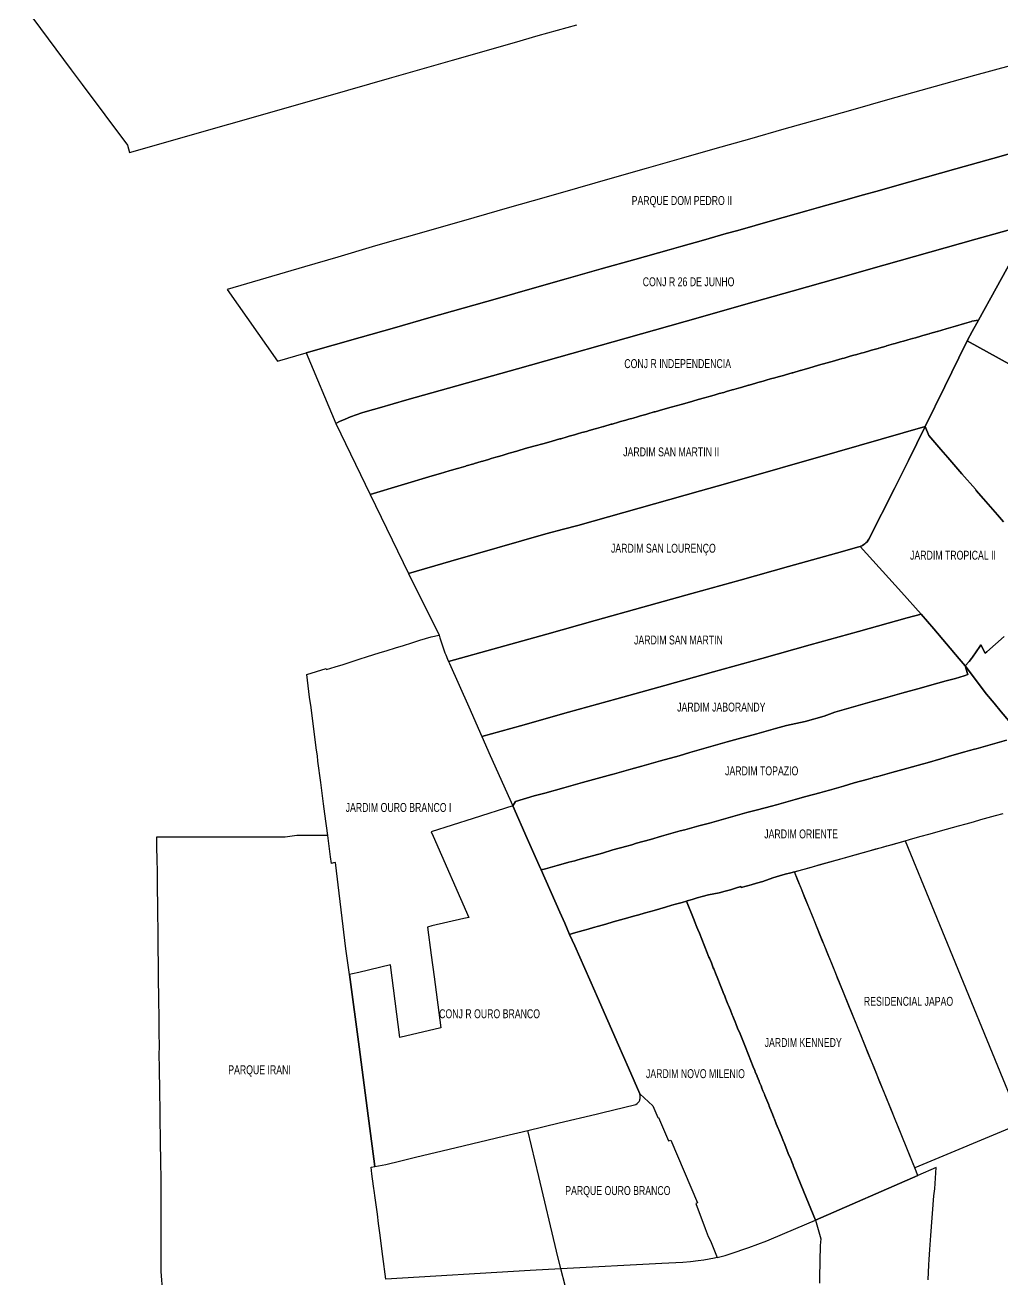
# Model space of a CAD drawing. Header units: millimetres. Extents: x 247112 to 276794, y 7363827 to 7397094.
# Drawn here: x 261307 to 262456, y 7367674 to 7369148 of the extents above; entities that cross this region are included whole.
import ezdxf
from ezdxf.enums import TextEntityAlignment as Align

# ---------------------------------------------------------------- set-up
doc = ezdxf.new("R2010")
doc.units = ezdxf.units.MM
doc.layers.add('BAIRRO', color=3, linetype='Continuous')
doc.styles.add('GEOMAIS', font='', dxfattribs={"width": 0.7, "height": 0.2})
doc.styles.get('GEOMAIS').set_extended_font_data('Arial')

msp = doc.modelspace()

# ---------------------------------------------------------------- linework, layer by layer
at = {"layer": 'BAIRRO'}
for points in [[(261307.10922, 7369168.08396), (261361.30915, 7369095.21101), (261374.23355, 7369077.83388), (261427.40351, 7369006.34575), (261430.05393, 7368997.98572), (261663.52203, 7369064.70826), (261663.52203, 7369064.70826), (261735.7884, 7369085.36116), (261809.56129, 7369106.44462), (261882.66041, 7369127.33552), (261910.5771, 7369135.31379), (261955.9717, 7369148.03032)], [(262465.41548, 7369099.9794), (262423.71124, 7369088.4291), (262360.30205, 7369070.86747), (262321.09269, 7369059.72189), (262280.46268, 7369048.17247), (262240.18501, 7369036.72322), (262199.51461, 7369025.16232), (262159.07287, 7369013.66642), (262118.29519, 7369002.07503), (262078.53622, 7368990.77322), (262037.32832, 7368979.02784), (261997.59979, 7368967.67683), (261956.76128, 7368956.00869), (261917.02992, 7368944.65687), (261876.59996, 7368933.10545), (261834.90538, 7368921.19271), (261795.37466, 7368909.89822), (261755.13491, 7368898.40115), (261735.54851, 7368892.80504), (261715.44611, 7368886.89097), (261674.72765, 7368874.91172), (261635.88849, 7368863.48535), (261544.86303, 7368836.70594), (261603.96041, 7368752.77906), (261637.77848, 7368762.40421), (261637.77848, 7368762.40421), (261701.03469, 7368780.40791), (261741.37432, 7368791.88919), (261781.99149, 7368803.44947), (261822.43932, 7368814.96155), (261862.54613, 7368826.37657), (261903.41922, 7368838.00969), (261943.37385, 7368849.3814), (261984.49775, 7368861.0859), (262024.12741, 7368872.29587), (262064.56847, 7368883.68733), (262078.30341, 7368887.55619), (262104.78249, 7368895.01483), (262131.50656, 7368902.54248), (262145.11517, 7368906.37576), (262185.94939, 7368917.87796), (262226.2867, 7368929.24019), (262240.21693, 7368933.16407), (262266.81812, 7368940.6571), (262293.12084, 7368948.06606), (262307.3951, 7368952.08684), (262347.55902, 7368963.40024), (262401.68456, 7368978.64555), (262454.794, 7368993.60466), (262491.6746, 7369003.99266)], [(262491.6746, 7369003.99266), (262454.794, 7368993.60466), (262401.68456, 7368978.64555), (262347.55902, 7368963.40024), (262307.3951, 7368952.08684), (262293.12084, 7368948.06606), (262266.81812, 7368940.6571), (262240.21693, 7368933.16407), (262226.2867, 7368929.24019), (262185.94939, 7368917.87796), (262145.11517, 7368906.37576), (262131.50656, 7368902.54248), (262104.78249, 7368895.01483), (262078.30341, 7368887.55619), (262064.56847, 7368883.68733), (262024.12741, 7368872.29587), (261984.49775, 7368861.0859), (261943.37385, 7368849.3814), (261903.41922, 7368838.00969), (261862.54613, 7368826.37657), (261822.43932, 7368814.96155), (261781.99149, 7368803.44947), (261741.37432, 7368791.88919), (261701.03469, 7368780.40791), (261637.77848, 7368762.40421), (261672.67041, 7368679.29819), (261672.67041, 7368679.29819), (261677.04351, 7368681.49902), (261683.39785, 7368684.42499), (261689.84995, 7368687.12857), (261696.39204, 7368689.60649), (261703.01622, 7368691.85577), (261709.7145, 7368693.87368), (261724.00015, 7368697.90815), (261756.11163, 7368706.9769), (261886.05771, 7368743.67555), (262047.23949, 7368789.19562), (262101.4049, 7368804.49272), (262154.51855, 7368819.49278), (262209.21994, 7368834.94125), (262263.46597, 7368850.26111), (262317.06587, 7368865.3985), (262370.95931, 7368880.61879), (262425.26399, 7368895.95522), (262477.15988, 7368910.61137)], [(262477.15988, 7368910.61137), (262425.26399, 7368895.95522), (262370.95931, 7368880.61879), (262317.06587, 7368865.3985), (262263.46597, 7368850.26111), (262209.21994, 7368834.94125), (262154.51855, 7368819.49278), (262101.4049, 7368804.49272), (262047.23949, 7368789.19562), (261886.05771, 7368743.67555), (261756.11163, 7368706.9769), (261724.00015, 7368697.90815), (261709.7145, 7368693.87368), (261703.01622, 7368691.85577), (261696.39204, 7368689.60649), (261689.84995, 7368687.12857), (261683.39785, 7368684.42499), (261677.04351, 7368681.49902), (261672.67041, 7368679.29819), (261672.67041, 7368679.29819), (261713.07633, 7368595.9966), (261785.72156, 7368617.7358), (261795.70387, 7368620.65371), (261805.68618, 7368623.57162), (261808.42802, 7368624.37308), (261815.47653, 7368626.43341), (261817.06672, 7368626.89824), (261825.45884, 7368629.35132), (261825.89739, 7368629.47951), (261834.72806, 7368632.06079), (261835.44116, 7368632.26923), (261843.36676, 7368634.58595), (261845.42347, 7368635.18714), (261852.00545, 7368637.11111), (261855.40578, 7368638.10505), (261860.64415, 7368639.63627), (261865.3881, 7368641.02296), (261869.28285, 7368642.16143), (261875.37041, 7368643.94087), (261878.11352, 7368644.74271), (261885.40842, 7368646.87507), (261886.75222, 7368647.26787), (261895.39092, 7368649.79303), (261905.56538, 7368652.76711), (261917.38509, 7368655.88749), (261927.09971, 7368658.65759), (261935.92165, 7368661.17314), (261936.99967, 7368661.48053), (261944.57667, 7368663.64109), (261947.00339, 7368664.33306), (261953.23169, 7368666.10904), (261956.81473, 7368667.13074), (261961.88671, 7368668.57699), (261967.27205, 7368670.11261), (261970.34939, 7368670.9901), (261977.46574, 7368673.01931), (261979.00441, 7368673.45805), (261987.4671, 7368675.87116), (261987.65943, 7368675.92601), (261996.31445, 7368678.39396), (261997.46845, 7368678.72302), (262004.96947, 7368680.86191), (262007.46981, 7368681.57487), (262013.62449, 7368683.32986), (262017.27883, 7368684.37189), (262022.27951, 7368685.79781), (262027.28019, 7368687.22374), (262030.93453, 7368688.26577), (262037.28154, 7368690.0756), (262039.58955, 7368690.73372), (262047.09057, 7368692.87261), (262048.24457, 7368693.20167), (262056.99576, 7368695.69704), (262066.99711, 7368698.5489), (262078.63747, 7368701.75832), (262088.64116, 7368704.60196), (262097.2982, 7368707.06279), (262098.64485, 7368707.44559), (262105.95524, 7368709.52363), (262108.64854, 7368710.28923), (262114.61228, 7368711.98447), (262118.55604, 7368713.10552), (262123.26932, 7368714.44531), (262128.65592, 7368715.9765), (262131.92636, 7368716.90615), (262138.7558, 7368718.84747), (262140.5834, 7368719.36698), (262148.6633, 7368721.66376), (262149.24044, 7368721.82782), (262157.89747, 7368724.28866), (262158.76318, 7368724.53474), (262166.55451, 7368726.7495), (262168.76687, 7368727.37838), (262175.21155, 7368729.21033), (262178.57818, 7368730.16733), (262183.86859, 7368731.67117), (262188.98556, 7368733.12571), (262192.52563, 7368734.13201), (262198.79687, 7368735.91466), (262201.18267, 7368736.59285), (262209.10068, 7368738.84361), (262209.83971, 7368739.05368), (262218.49675, 7368741.51452), (262218.91199, 7368741.63256), (262228.72331, 7368744.42151), (262240.33155, 7368747.72125), (262250.45996, 7368750.61593), (262259.03483, 7368753.06661), (262260.14634, 7368753.38428), (262267.88094, 7368755.59481), (262270.14629, 7368756.24224), (262276.34243, 7368758.01309), (262280.14623, 7368759.10021), (262285.18854, 7368760.54129), (262290.14618, 7368761.95817), (262293.65426, 7368762.96077), (262300.14613, 7368764.81614), (262302.50036, 7368765.48897), (262310.14607, 7368767.6741), (262310.96184, 7368767.90725), (262319.61563, 7368770.38048), (262320.14602, 7368770.53207), (262328.26943, 7368772.85372), (262330.14596, 7368773.39003), (262336.73091, 7368775.272), (262340.14591, 7368776.248), (262345.3847, 7368777.74523), (262350.53431, 7368779.21698), (262354.0385, 7368780.21847), (262360.43783, 7368782.04739), (262362.69229, 7368782.69171), (262370.34135, 7368784.87779), (262371.15377, 7368785.10998), (262379.80756, 7368787.58322), (262380.14871, 7368787.68072), (262390.24453, 7368790.56608), (262401.42772, 7368793.76222), (262411.86134, 7368796.74412), (262419.98366, 7368799.06547), (262420.29451, 7368799.64537), (262428.30147, 7368800.76005), (262449.17198, 7368838.58204), (262491.0891, 7368914.54518)], [(262491.0891, 7368914.54518), (262449.17198, 7368838.58204), (262428.30147, 7368800.76005), (262420.89828, 7368787.34382), (262415.00329, 7368776.41226), (262490.13177, 7368735.09338)], [(262490.13177, 7368735.09338), (262415.00329, 7368776.41226), (262404.98804, 7368756.57802), (262397.08178, 7368739.59576), (262388.84557, 7368722.83441), (262365.67944, 7368675.68942), (262369.74808, 7368665.35703), (262384.05115, 7368648.83547), (262392.3105, 7368639.29505), (262408.81664, 7368620.2287), (262424.57824, 7368602.02238), (262425.71697, 7368600.70703), (262434.21814, 7368590.88728), (262450.46238, 7368572.12346), (262457.58139, 7368563.90026)], [(262457.58139, 7368563.90026), (262450.46238, 7368572.12346), (262434.21814, 7368590.88728), (262425.71697, 7368600.70703), (262424.57824, 7368602.02238), (262408.81664, 7368620.2287), (262392.3105, 7368639.29505), (262384.05115, 7368648.83547), (262369.74808, 7368665.35703), (262365.67944, 7368675.68942), (262346.16721, 7368635.98044), (262329.37858, 7368602.77134), (262299.23051, 7368543.24401), (262298.47521, 7368542.07246), (262297.19395, 7368540.4208), (262295.74729, 7368538.9119), (262294.6987, 7368537.99348), (262293.58869, 7368537.15034), (262291.82037, 7368536.0356), (262289.30015, 7368534.84767), (262337.88876, 7368480.96637), (262337.88876, 7368480.96637), (262360.71577, 7368455.34481), (262375.63174, 7368437.96995), (262405.44928, 7368402.71543), (262412.54613, 7368394.28324), (262417.19111, 7368399.47185), (262420.03838, 7368402.95975), (262421.37084, 7368404.77473), (262425.65559, 7368411.00731), (262429.76553, 7368417.35652), (262430.86207, 7368419.15831), (262436.30869, 7368409.20843), (262438.11672, 7368410.80236), (262458.60004, 7368428.86002)], [(262458.60004, 7368428.86002), (262438.11672, 7368410.80236), (262436.30869, 7368409.20843), (262430.86207, 7368419.15831), (262430.86207, 7368419.15831), (262429.76553, 7368417.35652), (262425.65559, 7368411.00731), (262421.37084, 7368404.77473), (262420.03838, 7368402.95975), (262417.19111, 7368399.47185), (262412.54613, 7368394.28324), (262420.13315, 7368384.7172), (262432.44992, 7368367.97538), (262437.71298, 7368361.20563), (262446.56758, 7368350.57911), (262455.14253, 7368340.4708), (262479.78656, 7368311.41997)], [(262479.78656, 7368311.41997), (262455.14253, 7368340.4708), (262446.56758, 7368350.57911), (262437.71298, 7368361.20563), (262432.44992, 7368367.97538), (262420.13315, 7368384.7172), (262412.54613, 7368394.28324), (262415.53494, 7368385.5363), (262415.53494, 7368385.5363), (262415.89182, 7368384.25388), (262411.4992, 7368382.60049), (262401.25706, 7368379.76007), (262388.74141, 7368376.28915), (262387.38671, 7368375.91345), (262373.51789, 7368372.06726), (262361.11656, 7368368.6594), (262337.99711, 7368362.17828), (262316.05111, 7368356.02613), (262303.36576, 7368352.52211), (262281.36579, 7368346.25185), (262259.17731, 7368339.92786), (262246.87791, 7368335.4469), (262224.47718, 7368329.0883), (262202.50106, 7368324.36543), (262189.55363, 7368320.63223), (262167.62382, 7368314.6086), (262145.57969, 7368308.55357), (262132.917, 7368304.93702), (262110.74478, 7368298.822), (262088.77292, 7368292.76224), (262076.1835, 7368288.72094), (262054.169, 7368282.63415), (262032.20489, 7368276.56129), (262019.4871, 7368273.0793), (261997.3445, 7368266.58636), (261997.25606, 7368266.90273), (261975.4017, 7368260.79327), (261962.77068, 7368257.199), (261940.52652, 7368251.04129), (261918.43782, 7368244.92661), (261905.84695, 7368241.6873), (261883.97139, 7368235.12163), (261880.53742, 7368229.80105), (261897.62099, 7368191.49636), (261911.82562, 7368159.6468), (261914.03268, 7368154.63758), (261919.07049, 7368155.87008), (261932.96652, 7368159.70614), (261939.71459, 7368161.56897), (261946.66049, 7368163.48642), (261953.6009, 7368165.40235), (261955.90138, 7368166.03741), (261959.82291, 7368167.11996), (261986.00088, 7368174.34651), (261998.34834, 7368178.0866), (262014.73925, 7368182.61727), (262020.5159, 7368184.21401), (262026.30552, 7368185.81434), (262042.69108, 7368190.34353), (262055.40958, 7368194.22409), (262077.4198, 7368200.31466), (262082.81049, 7368201.80634), (262099.31934, 7368206.3746), (262112.09082, 7368209.68833), (262133.91445, 7368215.78365), (262156.01022, 7368221.95499), (262168.44508, 7368225.05797), (262184.82739, 7368229.59887), (262190.60939, 7368231.20154), (262196.39138, 7368232.80421), (262212.82496, 7368237.35931), (262225.25146, 7368240.76977), (262241.53887, 7368245.27675), (262247.22624, 7368246.85053), (262253.10425, 7368248.47707), (262269.48854, 7368253.01086), (262282.01429, 7368256.77282), (262298.39349, 7368261.33055), (262304.17338, 7368262.93888), (262304.61657, 7368263.0622), (262309.95427, 7368264.54748), (262326.33204, 7368269.10481), (262339.29544, 7368272.5315), (262361.9896, 7368278.96956), (262367.76183, 7368280.60707), (262384.19561, 7368285.26913), (262396.89812, 7368288.89191), (262412.25769, 7368293.2616), (262417.83632, 7368294.84869), (262423.71243, 7368296.5204), (262425.59743, 7368297.05667), (262461.38017, 7368307.23662)], [(262461.38017, 7368307.23662), (262425.59743, 7368297.05667), (262423.71243, 7368296.5204), (262417.83632, 7368294.84869), (262412.25769, 7368293.2616), (262396.89812, 7368288.89191), (262384.19561, 7368285.26913), (262367.76183, 7368280.60707), (262361.9896, 7368278.96956), (262339.29544, 7368272.5315), (262326.33204, 7368269.10481), (262309.95427, 7368264.54748), (262304.61657, 7368263.0622), (262304.17338, 7368262.93888), (262298.39349, 7368261.33055), (262282.01429, 7368256.77282), (262269.48854, 7368253.01086), (262253.10425, 7368248.47707), (262247.22624, 7368246.85053), (262241.53887, 7368245.27675), (262225.25146, 7368240.76977), (262212.82496, 7368237.35931), (262196.39138, 7368232.80421), (262190.60939, 7368231.20154), (262184.82739, 7368229.59887), (262168.44508, 7368225.05797), (262156.01022, 7368221.95499), (262133.91445, 7368215.78365), (262112.09082, 7368209.68833), (262099.31934, 7368206.3746), (262082.81049, 7368201.80634), (262077.4198, 7368200.31466), (262055.40958, 7368194.22409), (262042.69108, 7368190.34353), (262026.30552, 7368185.81434), (262020.5159, 7368184.21401), (262014.73925, 7368182.61727), (261998.34834, 7368178.0866), (261986.00088, 7368174.34651), (261959.82291, 7368167.11996), (261955.90138, 7368166.03741), (261953.6009, 7368165.40235), (261946.66049, 7368163.48642), (261939.71459, 7368161.56897), (261932.96652, 7368159.70614), (261919.07049, 7368155.87008), (261914.03268, 7368154.63758), (261936.02985, 7368104.71202), (261941.67261, 7368091.90501), (261947.47296, 7368078.75745), (261952.14047, 7368080.12622), (261963.41545, 7368083.32178), (261969.42861, 7368085.02603), (261975.44176, 7368086.73028), (261981.45492, 7368088.43453), (261990.11386, 7368090.88865), (261998.7728, 7368093.34277), (262007.43175, 7368095.79689), (262016.09069, 7368098.25101), (262022.44058, 7368100.0507), (262028.69426, 7368101.82312), (262035.04416, 7368103.62281), (262047.06655, 7368107.0302), (262060.0852, 7368110.7727), (262067.62049, 7368112.93805), (262073.62758, 7368114.66424), (262079.63466, 7368116.39045), (262084.92183, 7368117.90978), (262085.64175, 7368118.11666), (262091.45661, 7368119.78763), (262097.65592, 7368121.56907), (262103.47078, 7368123.24004), (262110.65873, 7368125.30556), (262123.43058, 7368127.4417), (262130.51487, 7368129.517), (262136.56093, 7368131.28816), (262142.60698, 7368133.05932), (262148.83982, 7368134.89944), (262149.31836, 7368133.7062), (262154.94841, 7368135.3555), (262160.99454, 7368137.12668), (262167.05963, 7368138.90342), (262174.67967, 7368141.13567), (262186.3905, 7368145.26477), (262194.42685, 7368147.5135), (262201.10051, 7368149.38093), (262207.77417, 7368151.24835), (262211.83061, 7368152.38343), (262214.44783, 7368153.11577), (262223.11492, 7368155.54099), (262231.78201, 7368157.96622), (262240.44911, 7368160.39144), (262249.1162, 7368162.81667), (262257.78329, 7368165.24189), (262266.45039, 7368167.66712), (262273.38406, 7368169.6073), (262280.31773, 7368171.54747), (262287.25141, 7368173.48765), (262294.18508, 7368175.42783), (262301.11876, 7368177.36801), (262307.59018, 7368179.17885), (262314.06161, 7368180.98968), (262320.53304, 7368182.80052), (262327.00447, 7368184.61135), (262333.6685, 7368186.47608), (262341.0025, 7368188.52828), (262348.34077, 7368190.58167), (262360.88894, 7368194.09289), (262369.79678, 7368196.58549), (262376.78824, 7368198.54183), (262383.77969, 7368200.49818), (262390.77115, 7368202.45453), (262397.7626, 7368204.41088), (262404.75406, 7368206.36722), (262413.61406, 7368208.84565), (262422.28084, 7368211.27157), (262430.94794, 7368213.69679), (262439.61503, 7368216.12201), (262448.47472, 7368218.60113), (262457.14182, 7368221.02636)], [(261731.28005, 7367673.40422), (261728.01842, 7367699.94065), (261724.30083, 7367727.83928), (261722.83781, 7367738.81852), (261721.37745, 7367749.77784), (261719.91708, 7367760.73716), (261718.45672, 7367771.69647), (261718.00211, 7367775.10811), (261716.97466, 7367782.81857), (261715.05978, 7367797.1949), (261714.08936, 7367805.27715), (261718.49818, 7367805.85629), (261709.37656, 7367874.49217), (261699.81863, 7367946.41113), (261688.47929, 7368031.73429), (261684.49927, 7368061.68209), (261672.16271, 7368163.42242), (261669.87109, 7368162.80128), (261667.4861, 7368162.2761), (261666.34136, 7368169.92668), (261663.03387, 7368195.12334), (261652.09814, 7368195.09951), (261626.58174, 7368195.04389), (261613.11064, 7368193.22528), (261586.61071, 7368193.16753), (261576.32511, 7368193.14511), (261566.32471, 7368193.12332), (261556.32431, 7368193.10153), (261546.32391, 7368193.07973), (261536.32351, 7368193.05794), (261529.61302, 7368193.04331), (261522.61303, 7368193.02805), (261514.11305, 7368193.00953), (261506.86265, 7368192.99373), (261499.82317, 7368192.97839), (261486.85105, 7368192.95012), (261461.48783, 7368192.89485), (261461.7351, 7368180.69588), (261462.00264, 7368167.49699), (261462.31572, 7368152.05087), (261462.47529, 7368138.05178), (261462.58926, 7368128.052), (261462.70324, 7368118.05223), (261462.81722, 7368108.05245), (261462.9312, 7368098.05268), (261463.04518, 7368088.0529), (261463.15916, 7368078.05313), (261463.27314, 7368068.05335), (261463.38712, 7368058.05358), (261463.5011, 7368048.0538), (261463.65781, 7368034.30469), (261463.79816, 7368021.99135), (261463.94804, 7368008.84215), (261464.08196, 7367997.09286), (261464.21588, 7367985.34356), (261464.3498, 7367973.59427), (261464.48372, 7367961.84498), (261464.63508, 7367948.56552), (261464.60369, 7367936.1661), (261464.78107, 7367923.46398), (261464.9249, 7367913.16494), (261465.06872, 7367902.8659), (261465.2125, 7367892.56686), (261465.304, 7367886.01747), (261465.39546, 7367879.46808), (261465.48692, 7367872.91869), (261465.57838, 7367866.3693), (261465.67264, 7367859.61993), (261465.7669, 7367852.87056), (261465.85557, 7367846.52115), (261465.94704, 7367839.97176), (261466.03851, 7367833.42237), (261466.12998, 7367826.87299), (261466.22496, 7367820.07196), (261466.30875, 7367814.0723), (261466.40651, 7367807.0727), (261466.57056, 7367795.32013), (261466.60664, 7367781.77018), (261466.63381, 7367771.57021), (261466.66084, 7367761.42025), (261466.67948, 7367754.4195), (261466.6976, 7367747.61751), (261466.71571, 7367740.81553), (261466.73329, 7367734.2136), (261466.75087, 7367727.61167), (261466.76846, 7367721.00975), (261466.79509, 7367711.00683), (261466.82173, 7367701.00391), (261466.87059, 7367682.66003), (261468.56219, 7367657.46058)], [(262369.00118, 7367672.75267), (262370.04746, 7367690.45334), (262370.40202, 7367696.4376), (262370.75512, 7367702.4253), (262371.16009, 7367708.41109), (262372.40555, 7367724.76733), (262375.94769, 7367771.28533), (262376.7826, 7367779.6692), (262378.61818, 7367804.87235), (262356.92486, 7367795.42435), (262236.53012, 7367742.98934), (262242.8057, 7367721.06022), (262242.27557, 7367713.06561), (262241.33523, 7367675.9272), (262241.15804, 7367668.92913)], [(261942.19435, 7367665.87712), (261937.15575, 7367685.65975), (261900.99519, 7367683.77865), (261731.28005, 7367673.40422)]]:
    msp.add_lwpolyline(points, dxfattribs=at)
for points in [[(262388.84557, 7368722.83441), (262397.08178, 7368739.59576), (262404.98804, 7368756.57802), (262415.00329, 7368776.41226), (262420.89828, 7368787.34382), (262428.30147, 7368800.76005), (262420.29451, 7368799.64537), (262419.98366, 7368799.06547), (262411.86134, 7368796.74412), (262401.42772, 7368793.76222), (262390.24453, 7368790.56608), (262380.14871, 7368787.68072), (262379.80756, 7368787.58322), (262371.15377, 7368785.10998), (262370.34135, 7368784.87779), (262362.69229, 7368782.69171), (262360.43783, 7368782.04739), (262354.0385, 7368780.21847), (262350.53431, 7368779.21698), (262345.3847, 7368777.74523), (262340.14591, 7368776.248), (262336.73091, 7368775.272), (262330.14596, 7368773.39003), (262328.26943, 7368772.85372), (262320.14602, 7368770.53207), (262319.61563, 7368770.38048), (262310.96184, 7368767.90725), (262310.14607, 7368767.6741), (262302.50036, 7368765.48897), (262300.14613, 7368764.81614), (262293.65426, 7368762.96077), (262290.14618, 7368761.95817), (262285.18854, 7368760.54129), (262280.14623, 7368759.10021), (262276.34243, 7368758.01309), (262270.14629, 7368756.24224), (262267.88094, 7368755.59481), (262260.14634, 7368753.38428), (262259.03483, 7368753.06661), (262250.45996, 7368750.61593), (262240.33155, 7368747.72125), (262228.72331, 7368744.42151), (262218.91199, 7368741.63256), (262218.49675, 7368741.51452), (262209.83971, 7368739.05368), (262209.10068, 7368738.84361), (262201.18267, 7368736.59285), (262198.79687, 7368735.91466), (262192.52563, 7368734.13201), (262188.98556, 7368733.12571), (262183.86859, 7368731.67117), (262178.57818, 7368730.16733), (262175.21155, 7368729.21033), (262168.76687, 7368727.37838), (262166.55451, 7368726.7495), (262158.76318, 7368724.53474), (262157.89747, 7368724.28866), (262149.24044, 7368721.82782), (262148.6633, 7368721.66376), (262140.5834, 7368719.36698), (262138.7558, 7368718.84747), (262131.92636, 7368716.90615), (262128.65592, 7368715.9765), (262123.26932, 7368714.44531), (262118.55604, 7368713.10552), (262114.61228, 7368711.98447), (262108.64854, 7368710.28923), (262105.95524, 7368709.52363), (262098.64485, 7368707.44559), (262097.2982, 7368707.06279), (262088.64116, 7368704.60196), (262078.63747, 7368701.75832), (262066.99711, 7368698.5489), (262056.99576, 7368695.69704), (262048.24457, 7368693.20167), (262047.09057, 7368692.87261), (262039.58955, 7368690.73372), (262037.28154, 7368690.0756), (262030.93453, 7368688.26577), (262027.28019, 7368687.22374), (262022.27951, 7368685.79781), (262017.27883, 7368684.37189), (262013.62449, 7368683.32986), (262007.46981, 7368681.57487), (262004.96947, 7368680.86191), (261997.46845, 7368678.72302), (261996.31445, 7368678.39396), (261987.65943, 7368675.92601), (261987.4671, 7368675.87116), (261979.00441, 7368673.45805), (261977.46574, 7368673.01931), (261970.34939, 7368670.9901), (261967.27205, 7368670.11261), (261961.88671, 7368668.57699), (261956.81473, 7368667.13074), (261953.23169, 7368666.10904), (261947.00339, 7368664.33306), (261944.57667, 7368663.64109), (261936.99967, 7368661.48053), (261935.92165, 7368661.17314), (261927.09971, 7368658.65759), (261917.38509, 7368655.88749), (261905.56538, 7368652.76711), (261895.39092, 7368649.79303), (261886.75222, 7368647.26787), (261885.40842, 7368646.87507), (261878.11352, 7368644.74271), (261875.37041, 7368643.94087), (261869.28285, 7368642.16143), (261865.3881, 7368641.02296), (261860.64415, 7368639.63627), (261855.40578, 7368638.10505), (261852.00545, 7368637.11111), (261845.42347, 7368635.18714), (261843.36676, 7368634.58595), (261835.44116, 7368632.26923), (261834.72806, 7368632.06079), (261825.89739, 7368629.47951), (261825.45884, 7368629.35132), (261817.06672, 7368626.89824), (261815.47653, 7368626.43341), (261808.42802, 7368624.37308), (261805.68618, 7368623.57162), (261795.70387, 7368620.65371), (261785.72156, 7368617.7358), (261713.07633, 7368595.9966), (261758.12219, 7368503.12922), (261807.59917, 7368517.32655), (261919.62866, 7368549.47321), (261940.10988, 7368554.94231), (261957.03556, 7368559.46197), (262101.21824, 7368600.016), (262130.61581, 7368608.2846), (262262.22668, 7368646.0242), (262365.67944, 7368675.68942), (262388.84557, 7368722.83441)], [(261794.77796, 7368427.55901), (261800.88613, 7368409.78418), (261801.78405, 7368407.28578), (261803.78516, 7368402.36812), (261805.16515, 7368399.36917), (261864.27198, 7368415.89721), (261920.58277, 7368431.6434), (261977.55933, 7368447.57575), (262033.7447, 7368463.28686), (262091.24414, 7368479.36543), (262148.22106, 7368495.29788), (262204.98888, 7368511.17186), (262261.48187, 7368526.969), (262287.43957, 7368534.22754), (262289.30015, 7368534.84767), (262291.82037, 7368536.0356), (262293.58869, 7368537.15034), (262294.6987, 7368537.99348), (262295.74729, 7368538.9119), (262297.19395, 7368540.4208), (262298.47521, 7368542.07246), (262299.23051, 7368543.24401), (262329.37858, 7368602.77134), (262346.16721, 7368635.98044), (262365.67944, 7368675.68942), (262262.22668, 7368646.0242), (262130.61581, 7368608.2846), (262101.21824, 7368600.016), (261957.03556, 7368559.46197), (261940.10988, 7368554.94231), (261919.62866, 7368549.47321), (261807.59917, 7368517.32655), (261758.12219, 7368503.12922), (261794.07239, 7368430.62869), (261794.43493, 7368428.77255), (261794.77796, 7368427.55901)], [(262261.48187, 7368526.969), (262204.98888, 7368511.17186), (262148.22106, 7368495.29788), (262091.24414, 7368479.36543), (262033.7447, 7368463.28686), (261977.55933, 7368447.57575), (261920.58277, 7368431.6434), (261864.27198, 7368415.89721), (261805.16515, 7368399.36917), (261806.31766, 7368397.05404), (261828.83582, 7368346.11081), (261844.15521, 7368311.45348), (261889.60235, 7368324.11022), (261946.21805, 7368339.87733), (262003.06302, 7368355.70828), (262059.39726, 7368371.40055), (262116.63599, 7368387.34668), (262173.51943, 7368403.19382), (262230.42888, 7368419.04821), (262287.13636, 7368434.84634), (262344.50694, 7368450.8292), (262360.71577, 7368455.34481), (262337.88876, 7368480.96637), (262289.30015, 7368534.84767), (262287.43957, 7368534.22754), (262261.48187, 7368526.969)], [(261854.03226, 7368289.2308), (261880.53742, 7368229.80105), (261883.97139, 7368235.12163), (261905.84695, 7368241.6873), (261918.43782, 7368244.92661), (261940.52652, 7368251.04129), (261962.77068, 7368257.199), (261975.4017, 7368260.79327), (261997.25606, 7368266.90273), (261997.3445, 7368266.58636), (262019.4871, 7368273.0793), (262032.20489, 7368276.56129), (262054.169, 7368282.63415), (262076.1835, 7368288.72094), (262088.77292, 7368292.76224), (262110.74478, 7368298.822), (262132.917, 7368304.93702), (262145.57969, 7368308.55357), (262167.62382, 7368314.6086), (262189.55363, 7368320.63223), (262202.50106, 7368324.36543), (262224.47718, 7368329.0883), (262246.87791, 7368335.4469), (262259.17731, 7368339.92786), (262281.36579, 7368346.25185), (262303.36576, 7368352.52211), (262316.05111, 7368356.02613), (262337.99711, 7368362.17828), (262361.11656, 7368368.6594), (262373.51789, 7368372.06726), (262387.38671, 7368375.91345), (262388.74141, 7368376.28915), (262401.25706, 7368379.76007), (262411.4992, 7368382.60049), (262415.89182, 7368384.25388), (262415.53494, 7368385.5363), (262412.54613, 7368394.28324), (262405.44928, 7368402.71543), (262375.63174, 7368437.96995), (262360.71577, 7368455.34481), (262344.50694, 7368450.8292), (262287.13636, 7368434.84634), (262230.42888, 7368419.04821), (262173.51943, 7368403.19382), (262116.63599, 7368387.34668), (262059.39726, 7368371.40055), (262003.06302, 7368355.70828), (261946.21805, 7368339.87733), (261889.60235, 7368324.11022), (261844.15521, 7368311.45348), (261854.03226, 7368289.2308)], [(261638.41357, 7368384.22586), (261661.26413, 7368391.49213), (261661.71921, 7368390.06104), (261671.57542, 7368393.19522), (261681.10564, 7368396.22574), (261690.63586, 7368399.25626), (261700.16608, 7368402.28678), (261709.6963, 7368405.3173), (261723.517, 7368409.71027), (261733.07272, 7368412.66067), (261742.62843, 7368415.61107), (261752.18414, 7368418.56146), (261761.73984, 7368421.51186), (261771.29555, 7368424.46226), (261784.48487, 7368428.53456), (261794.07239, 7368430.62869), (261794.43493, 7368428.77255), (261794.77796, 7368427.55901), (261800.88613, 7368409.78418), (261801.78405, 7368407.28578), (261803.78516, 7368402.36812), (261805.16515, 7368399.36917), (261806.31766, 7368397.05404), (261828.83582, 7368346.11081), (261844.15521, 7368311.45348), (261854.03226, 7368289.2308), (261880.53742, 7368229.80105), (261834.02465, 7368214.97746), (261784.56629, 7368199.21512), (261787.18824, 7368194.12472), (261828.98779, 7368098.74311), (261822.94166, 7368097.33726), (261785.63049, 7368088.66162), (261780.3286, 7368087.42882), (261784.81092, 7368054.36297), (261788.27954, 7368028.77512), (261795.95945, 7367969.02073), (261747.98142, 7367957.64652), (261736.91745, 7368042.90053), (261699.50834, 7368033.94732), (261692.17341, 7368032.38148), (261688.47929, 7368031.73429), (261684.49927, 7368061.68209), (261672.16271, 7368163.42242), (261669.87109, 7368162.80128), (261667.4861, 7368162.2761), (261666.34136, 7368169.92668), (261663.03387, 7368195.12334), (261659.70576, 7368220.47707), (261658.14393, 7368232.37519), (261654.84882, 7368257.4776), (261651.55494, 7368282.57056), (261650.9554, 7368288.50495), (261649.98459, 7368295.18061), (261646.87866, 7368320.12142), (261643.70146, 7368345.63457), (261641.57119, 7368357.76466), (261638.41357, 7368384.22586)], [(261688.47929, 7368031.73429), (261699.81863, 7367946.41113), (261709.37656, 7367874.49217), (261718.49818, 7367805.85629), (261722.87005, 7367806.56394), (261727.21889, 7367807.40156), (261731.54084, 7367808.36841), (261749.11581, 7367812.57597), (261766.38937, 7367816.71137), (261814.0679, 7367828.12592), (261869.59122, 7367841.41856), (261898.21421, 7367848.27109), (261935.36513, 7367857.16526), (261978.71581, 7367867.5437), (261986.49719, 7367869.40661), (262023.62525, 7367878.28453), (262025.39643, 7367878.94186), (262026.9962, 7367879.94681), (262028.14955, 7367881.01968), (262029.10317, 7367882.27342), (262029.94507, 7367883.96469), (262030.23159, 7367884.86611), (262030.45568, 7367885.93591), (262030.58928, 7367887.75135), (262030.42057, 7367889.56386), (262029.95419, 7367891.32345), (262016.70445, 7367921.95235), (262004.9592, 7367948.55269), (261979.72348, 7368005.70588), (261976.95083, 7368011.9853), (261953.4691, 7368065.16609), (261947.47296, 7368078.75745), (261941.67261, 7368091.90501), (261936.02985, 7368104.71202), (261914.03268, 7368154.63758), (261911.82562, 7368159.6468), (261897.62099, 7368191.49636), (261880.53742, 7368229.80105), (261834.02465, 7368214.97746), (261784.56629, 7368199.21512), (261787.18824, 7368194.12472), (261828.98779, 7368098.74311), (261822.94166, 7368097.33726), (261785.63049, 7368088.66162), (261780.3286, 7368087.42882), (261784.81092, 7368054.36297), (261788.27954, 7368028.77512), (261795.95945, 7367969.02073), (261747.98142, 7367957.64652), (261736.91745, 7368042.90053), (261699.50834, 7368033.94732), (261692.17341, 7368032.38148), (261688.47929, 7368031.73429)], [(262341.99612, 7368188.80632), (262478.40047, 7367856.33744), (262353.37306, 7367804.41391), (262211.83061, 7368152.38343), (262341.99612, 7368188.80632)], [(262211.83061, 7368152.38343), (262207.77417, 7368151.24835), (262201.10051, 7368149.38093), (262194.42685, 7368147.5135), (262186.3905, 7368145.26477), (262174.67967, 7368141.13567), (262167.05963, 7368138.90342), (262160.99454, 7368137.12668), (262154.94841, 7368135.3555), (262149.31836, 7368133.7062), (262148.83982, 7368134.89944), (262142.60698, 7368133.05932), (262136.56093, 7368131.28816), (262130.51487, 7368129.517), (262123.43058, 7368127.4417), (262110.65873, 7368125.30556), (262103.47078, 7368123.24004), (262097.65592, 7368121.56907), (262091.45661, 7368119.78763), (262085.64175, 7368118.11666), (262084.92183, 7368117.90978), (262088.08284, 7368110.05278), (262090.03381, 7368105.20345), (262091.63178, 7368101.23154), (262093.95329, 7368095.46119), (262094.43111, 7368094.27351), (262097.23045, 7368087.3155), (262098.34509, 7368084.54494), (262100.02978, 7368080.35747), (262102.85833, 7368073.32682), (262105.77774, 7368066.07033), (262107.30293, 7368062.27932), (262108.57708, 7368059.11231), (262111.37641, 7368052.15429), (262111.85651, 7368050.96097), (262114.17574, 7368045.19627), (262116.41008, 7368039.64262), (262116.97508, 7368038.23824), (262119.77441, 7368031.28023), (262120.889, 7368028.5098), (262125.37307, 7368017.3642), (262127.60738, 7368011.81059), (262128.17241, 7368010.40617), (262129.84684, 7368006.24419), (262130.89709, 7368003.6337), (262132.08631, 7368000.67778), (262133.69642, 7367996.67567), (262134.25111, 7367995.29696), (262136.49576, 7367989.71765), (262138.73003, 7367984.16415), (262139.29509, 7367982.75963), (262140.96949, 7367978.59774), (262142.09442, 7367975.80161), (262143.2836, 7367972.8458), (262145.02302, 7367968.67986), (262147.88367, 7367961.8286), (262153.53868, 7367948.2848), (262157.81921, 7367937.00846), (262163.47229, 7367923.04062), (262165.23534, 7367918.68441), (262165.79831, 7367917.29341), (262167.97422, 7367911.91708), (262168.04905, 7367911.7322), (262170.30024, 7367906.16988), (262170.86275, 7367904.77999), (262172.55118, 7367900.60816), (262173.67646, 7367897.82779), (262174.80216, 7367895.04634), (262176.49016, 7367890.87558), (262177.05311, 7367889.48462), (262179.30409, 7367883.92281), (262181.55504, 7367878.36109), (262182.11757, 7367876.97116), (262184.93128, 7367870.01895), (262186.05697, 7367867.23755), (262187.74498, 7367863.06674), (262188.30791, 7367861.67583), (262190.55886, 7367856.11411), (262192.80984, 7367850.5523), (262193.37239, 7367849.16233), (262195.06079, 7367844.99058), (262196.1861, 7367842.21012), (262198.9998, 7367835.25791), (262199.63775, 7367833.68165), (262204.21471, 7367822.37272), (262204.62721, 7367821.3535), (262207.44092, 7367814.40129), (262208.71664, 7367811.24919), (262210.25462, 7367807.44908), (262210.89241, 7367805.8732), (262213.06833, 7367800.49687), (262215.91955, 7367793.45197), (262225.62235, 7367769.47792), (262236.53012, 7367742.98934), (262356.92486, 7367795.42435), (262353.37306, 7367804.41391), (262347.17442, 7367819.65271), (262334.93139, 7367849.75112), (262330.36843, 7367860.96873), (262325.82741, 7367872.13243), (262321.24936, 7367883.38717), (262316.83006, 7367894.25163), (262314.64804, 7367899.61592), (262312.42348, 7367905.0848), (262307.8272, 7367916.38436), (262305.46583, 7367922.18958), (262303.24724, 7367927.64378), (262298.69847, 7367938.82651), (262294.31143, 7367949.61166), (262289.7686, 7367960.77982), (262287.5549, 7367966.22199), (262285.21048, 7367971.98555), (262279.41462, 7367986.23415), (262275.12651, 7367996.7727), (262269.50096, 7368010.60601), (262264.90815, 7368021.89702), (262262.67435, 7368027.38861), (262260.41946, 7368032.93205), (262258.13368, 7368038.55146), (262255.74369, 7368044.42703), (262251.26789, 7368055.43038), (262246.80012, 7368066.414), (262244.62963, 7368071.74994), (262242.27482, 7368077.53903), (262237.78109, 7368088.58647), (262235.72773, 7368093.63448), (262233.3025, 7368099.5967), (262228.82103, 7368110.61399), (262224.26417, 7368121.81663), (262219.74591, 7368132.92436), (262215.95632, 7368142.24073), (262211.83061, 7368152.38343)], [(262200.64768, 7367727.36161), (262236.53012, 7367742.98934), (262225.62235, 7367769.47792), (262215.91955, 7367793.45197), (262213.06833, 7367800.49687), (262210.89241, 7367805.8732), (262210.25462, 7367807.44908), (262208.71664, 7367811.24919), (262207.44092, 7367814.40129), (262204.62721, 7367821.3535), (262204.21471, 7367822.37272), (262199.63775, 7367833.68165), (262198.9998, 7367835.25791), (262196.1861, 7367842.21012), (262195.06079, 7367844.99058), (262193.37239, 7367849.16233), (262192.80984, 7367850.5523), (262190.55886, 7367856.11411), (262188.30791, 7367861.67583), (262187.74498, 7367863.06674), (262186.05697, 7367867.23755), (262184.93128, 7367870.01895), (262182.11757, 7367876.97116), (262181.55504, 7367878.36109), (262179.30409, 7367883.92281), (262177.05311, 7367889.48462), (262176.49016, 7367890.87558), (262174.80216, 7367895.04634), (262173.67646, 7367897.82779), (262172.55118, 7367900.60816), (262170.86275, 7367904.77999), (262170.30024, 7367906.16988), (262168.04905, 7367911.7322), (262167.97422, 7367911.91708), (262165.79831, 7367917.29341), (262165.23534, 7367918.68441), (262163.47229, 7367923.04062), (262157.81921, 7367937.00846), (262153.53868, 7367948.2848), (262147.88367, 7367961.8286), (262145.02302, 7367968.67986), (262143.2836, 7367972.8458), (262142.09442, 7367975.80161), (262140.96949, 7367978.59774), (262139.29509, 7367982.75963), (262138.73003, 7367984.16415), (262136.49576, 7367989.71765), (262134.25111, 7367995.29696), (262133.69642, 7367996.67567), (262132.08631, 7368000.67778), (262130.89709, 7368003.6337), (262129.84684, 7368006.24419), (262128.17241, 7368010.40617), (262127.60738, 7368011.81059), (262125.37307, 7368017.3642), (262120.889, 7368028.5098), (262119.77441, 7368031.28023), (262116.97508, 7368038.23824), (262116.41008, 7368039.64262), (262114.17574, 7368045.19627), (262111.85651, 7368050.96097), (262111.37641, 7368052.15429), (262108.57708, 7368059.11231), (262107.30293, 7368062.27932), (262105.77774, 7368066.07033), (262102.85833, 7368073.32682), (262100.02978, 7368080.35747), (262098.34509, 7368084.54494), (262097.23045, 7368087.3155), (262094.43111, 7368094.27351), (262093.95329, 7368095.46119), (262091.63178, 7368101.23154), (262090.03381, 7368105.20345), (262088.08284, 7368110.05278), (262084.92183, 7368117.90978), (262079.63466, 7368116.39045), (262073.62758, 7368114.66424), (262067.62049, 7368112.93805), (262060.0852, 7368110.7727), (262047.06655, 7368107.0302), (262035.04416, 7368103.62281), (262028.69426, 7368101.82312), (262022.44058, 7368100.0507), (262016.09069, 7368098.25101), (262007.43175, 7368095.79689), (261998.7728, 7368093.34277), (261990.11386, 7368090.88865), (261981.45492, 7368088.43453), (261975.44176, 7368086.73028), (261969.42861, 7368085.02603), (261963.41545, 7368083.32178), (261952.14047, 7368080.12622), (261947.47296, 7368078.75745), (261953.4691, 7368065.16609), (261976.95083, 7368011.9853), (261979.72348, 7368005.70588), (262004.9592, 7367948.55269), (262016.70445, 7367921.95235), (262029.95419, 7367891.32345), (262045.32178, 7367877.38071), (262051.39919, 7367863.36099), (262051.94666, 7367863.57592), (262063.94582, 7367836.24606), (262066.46938, 7367836.94412), (262097.90796, 7367763.28922), (262095.73037, 7367762.47064), (262106.87416, 7367733.16501), (262110.47954, 7367723.6837), (262113.00758, 7367718.7105), (262120.99886, 7367699.03992), (262124.00821, 7367699.74854), (262130.21552, 7367701.4096), (262136.36982, 7367703.25741), (262158.06998, 7367710.54788), (262179.50451, 7367718.58583), (262200.64768, 7367727.36161)], [(262029.95419, 7367891.32345), (262045.32178, 7367877.38071), (262051.39919, 7367863.36099), (262051.94666, 7367863.57592), (262063.94582, 7367836.24606), (262066.46938, 7367836.94412), (262097.90796, 7367763.28922), (262095.73037, 7367762.47064), (262106.87416, 7367733.16501), (262110.47954, 7367723.6837), (262113.00758, 7367718.7105), (262120.99886, 7367699.03992), (262117.75355, 7367698.27574), (262111.45727, 7367696.99255), (262105.12509, 7367695.90013), (262098.7628, 7367694.99949), (262089.74524, 7367693.9815), (262080.7041, 7367693.20016), (262056.02595, 7367691.84348), (261937.15575, 7367685.65975), (261932.19128, 7367706.39029), (261911.1746, 7367794.15136), (261898.21422, 7367848.27109), (261935.36513, 7367857.16526), (261978.71581, 7367867.5437), (261986.49719, 7367869.40661), (262023.62525, 7367878.28453), (262025.39643, 7367878.94186), (262026.9962, 7367879.94681), (262028.14955, 7367881.01968), (262029.10317, 7367882.27342), (262029.94507, 7367883.96469), (262030.23159, 7367884.86611), (262030.45568, 7367885.93591), (262030.58928, 7367887.75135), (262030.42057, 7367889.56386), (262029.95419, 7367891.32345)]]:
    msp.add_lwpolyline(points, close=True, dxfattribs=at)

# ---------------------------------------------------------------- texts
at = {"layer": 'BAIRRO', "style": 'GEOMAIS', "width": 0.7}
for s, p in [('PARQUE DOM PEDRO II', (262079.4595, 7368940.10255)), ('CONJ R 26 DE JUNHO', (262087.36851, 7368845.9676)), ('CONJ R INDEPENDENCIA', (262074.53864, 7368749.73269)), ('JARDIM SAN MARTIN II', (262066.93472, 7368645.94803)), ('JARDIM SAN LOURENÇO', (262057.73496, 7368531.15502)), ('JARDIM TROPICAL II', (262398.3268, 7368524.52039)), ('JARDIM SAN MARTIN', (262075.43979, 7368424.86366)), ('JARDIM JABORANDY', (262125.84977, 7368346.01242)), ('JARDIM TOPAZIO', (262173.38465, 7368271.01153)), ('JARDIM OURO BRANCO I', (261746.31284, 7368227.99362)), ('JARDIM ORIENTE', (262219.6907, 7368196.84351)), ('RESIDENCIAL JAPAO', (262346.02185, 7368000.0891)), ('CONJ R OURO BRANCO', (261853.3634, 7367985.4863)), ('JARDIM KENNEDY', (262222.15348, 7367951.55071)), ('PARQUE IRANI', (261582.83035, 7367918.29149)), ('JARDIM NOVO MILENIO', (262095.43919, 7367915.07071)), ('PARQUE OURO BRANCO', (262004.20019, 7367776.23555))]:
    msp.add_text(s, height=10.5, dxfattribs=at).set_placement(p, align=Align.MIDDLE)

doc.saveas('drawing.dxf')
